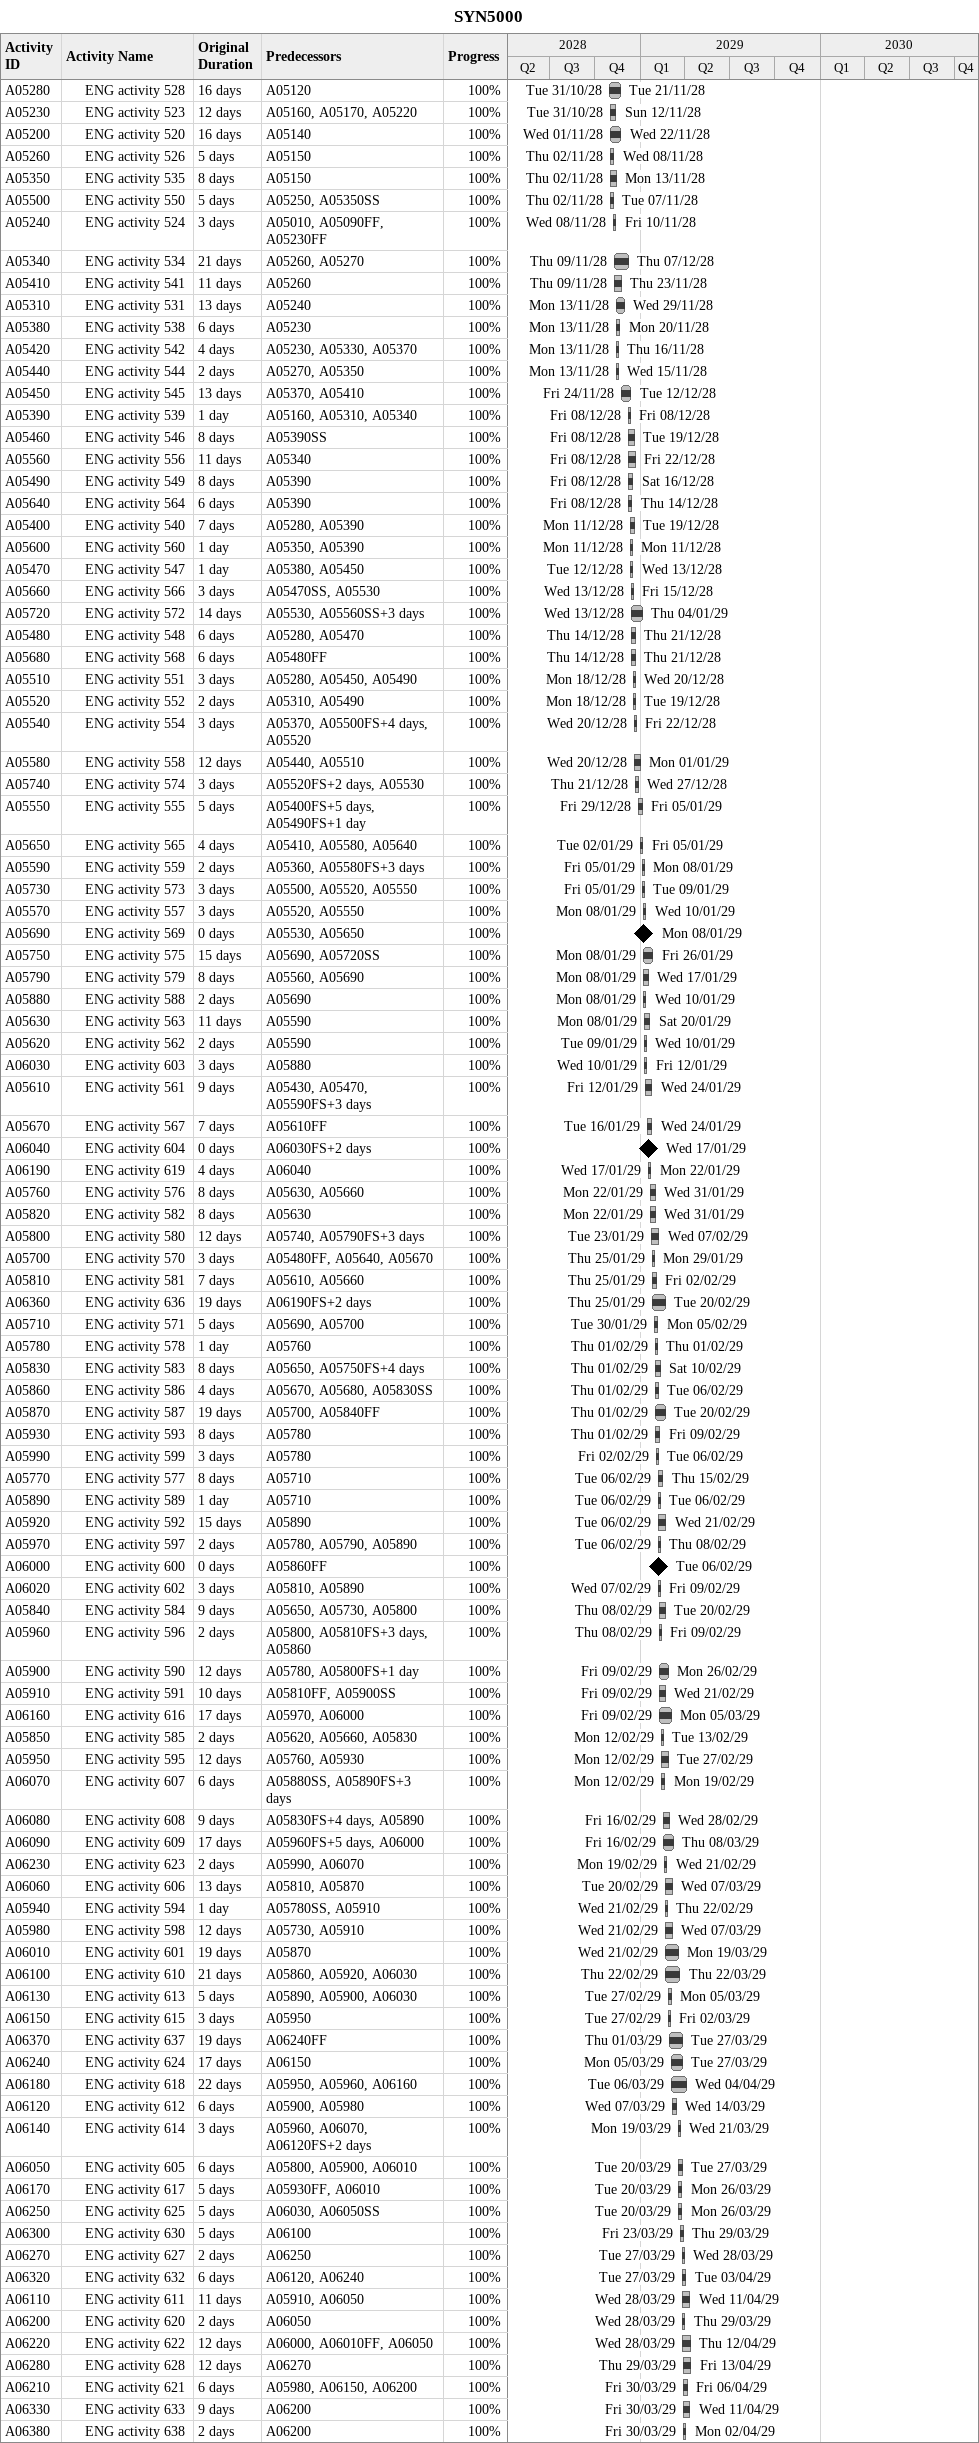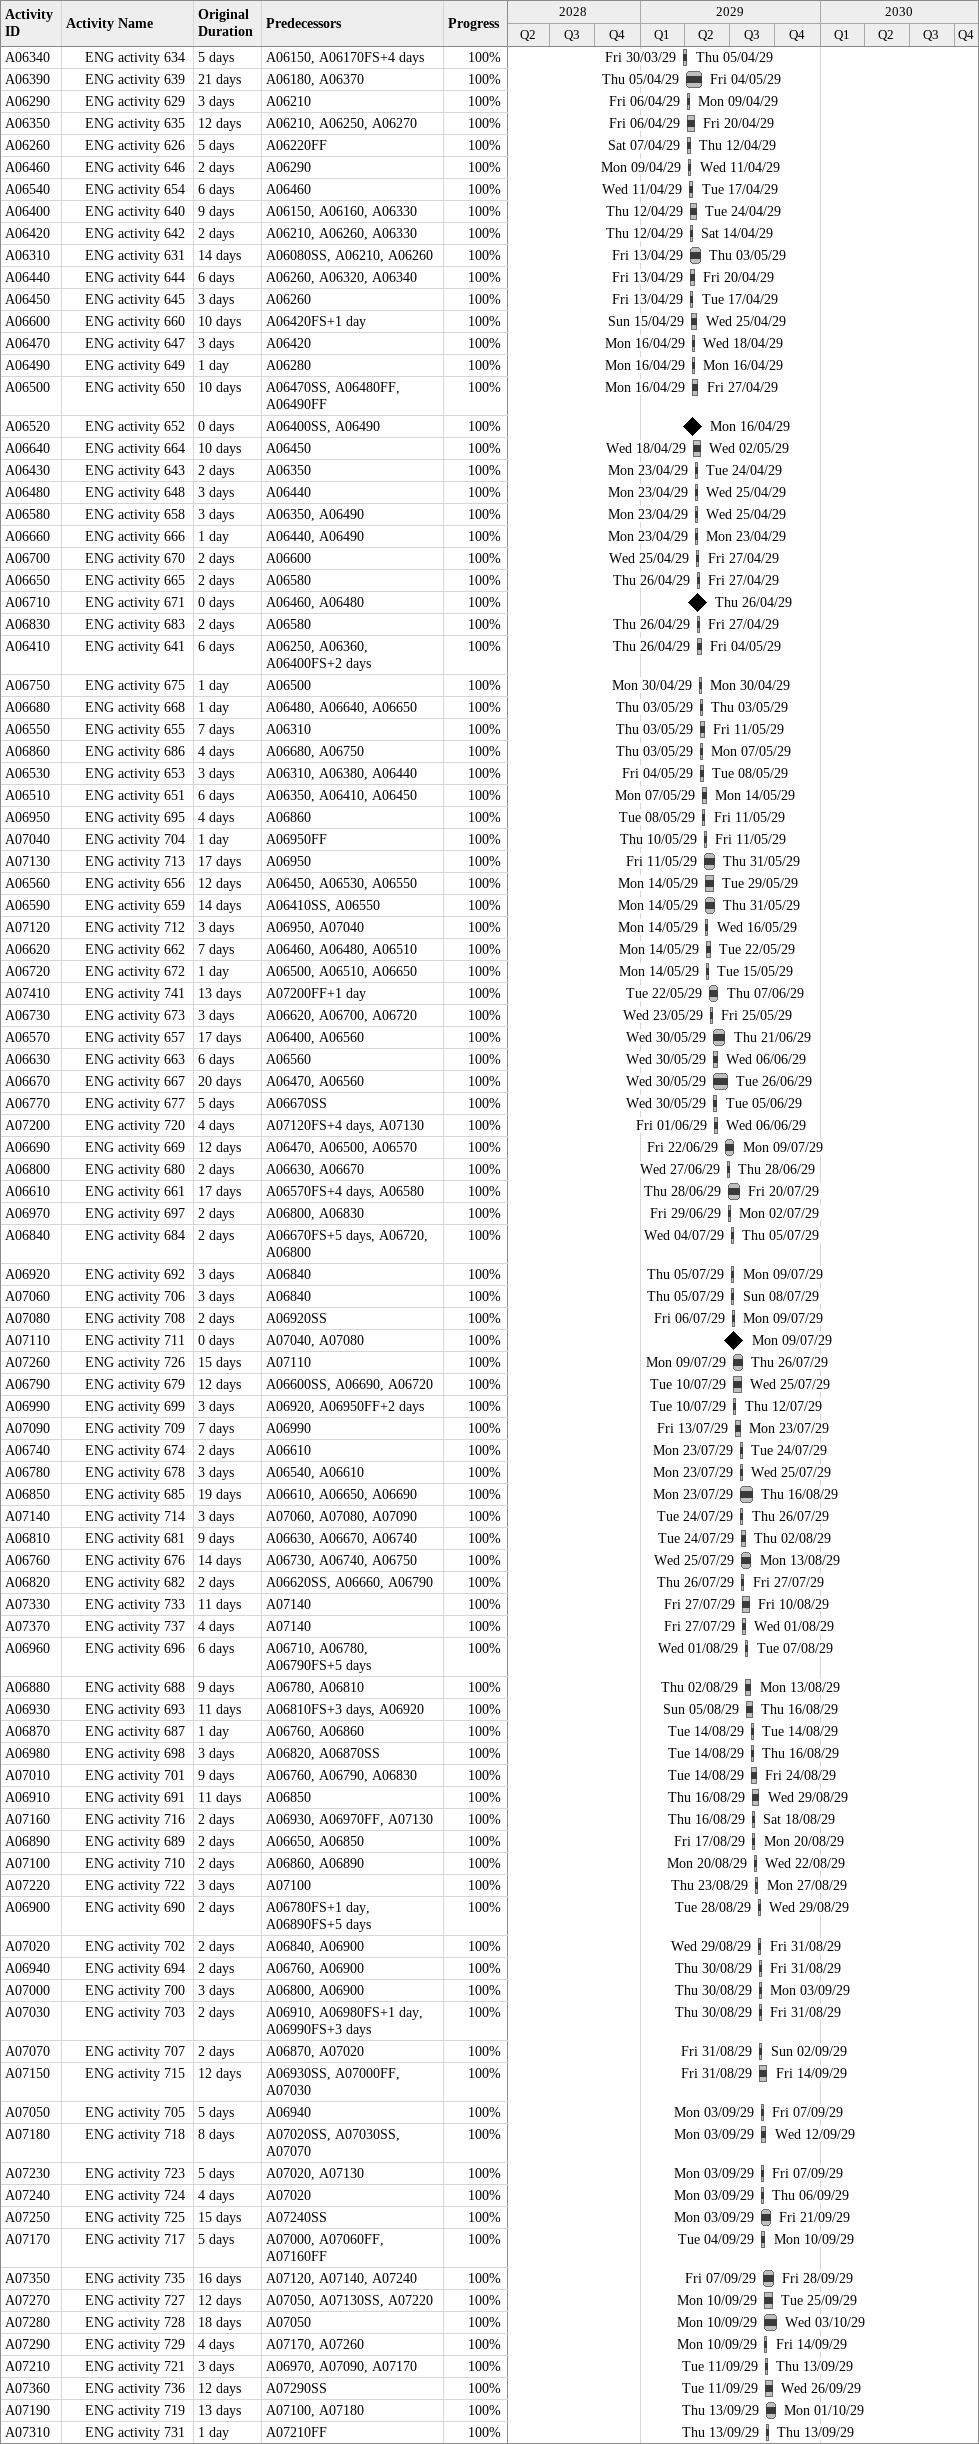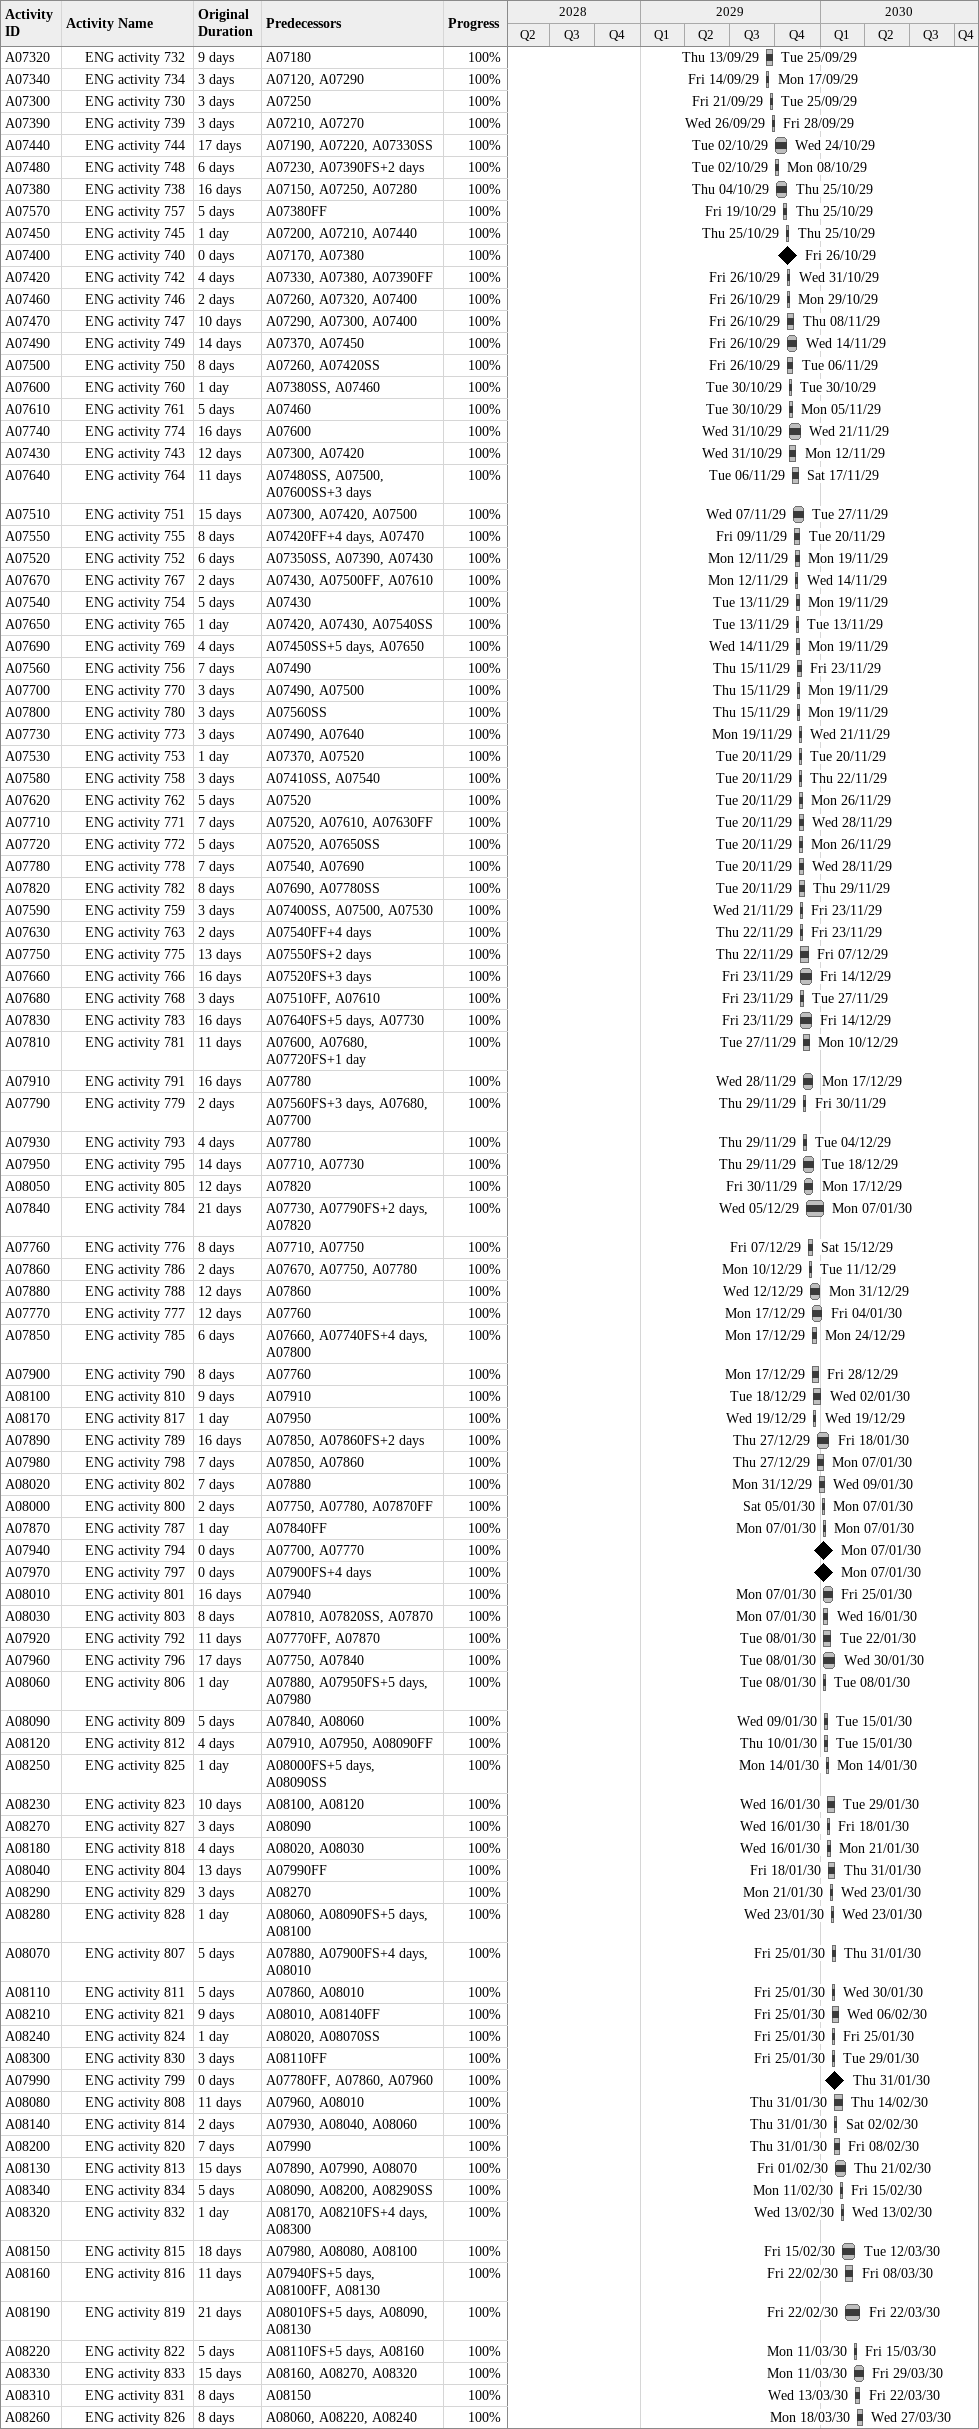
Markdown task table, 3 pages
SYN5000

| ID | Level | Task | Original duration | Start | Finish | Predecessors | % complete |
|---|---|---|---|---|---|---|---|
| A05280 | 2 | ENG activity 528 | 16d | 2028-10-31 | 2028-11-21 | A05120 | 100 |
| A05230 | 2 | ENG activity 523 | 12d | 2028-10-31 | 2028-11-12 | A05160, A05170, A05220 | 100 |
| A05200 | 2 | ENG activity 520 | 16d | 2028-11-01 | 2028-11-22 | A05140 | 100 |
| A05260 | 2 | ENG activity 526 | 5d | 2028-11-02 | 2028-11-08 | A05150 | 100 |
| A05350 | 2 | ENG activity 535 | 8d | 2028-11-02 | 2028-11-13 | A05150 | 100 |
| A05500 | 2 | ENG activity 550 | 5d | 2028-11-02 | 2028-11-07 | A05250, A05350SS | 100 |
| A05240 | 2 | ENG activity 524 | 3d | 2028-11-08 | 2028-11-10 | A05010, A05090FF, A05230FF | 100 |
| A05340 | 2 | ENG activity 534 | 21d | 2028-11-09 | 2028-12-07 | A05260, A05270 | 100 |
| A05410 | 2 | ENG activity 541 | 11d | 2028-11-09 | 2028-11-23 | A05260 | 100 |
| A05310 | 2 | ENG activity 531 | 13d | 2028-11-13 | 2028-11-29 | A05240 | 100 |
| A05380 | 2 | ENG activity 538 | 6d | 2028-11-13 | 2028-11-20 | A05230 | 100 |
| A05420 | 2 | ENG activity 542 | 4d | 2028-11-13 | 2028-11-16 | A05230, A05330, A05370 | 100 |
| A05440 | 2 | ENG activity 544 | 2d | 2028-11-13 | 2028-11-15 | A05270, A05350 | 100 |
| A05450 | 2 | ENG activity 545 | 13d | 2028-11-24 | 2028-12-12 | A05370, A05410 | 100 |
| A05390 | 2 | ENG activity 539 | 1d | 2028-12-08 | 2028-12-08 | A05160, A05310, A05340 | 100 |
| A05460 | 2 | ENG activity 546 | 8d | 2028-12-08 | 2028-12-19 | A05390SS | 100 |
| A05560 | 2 | ENG activity 556 | 11d | 2028-12-08 | 2028-12-22 | A05340 | 100 |
| A05490 | 2 | ENG activity 549 | 8d | 2028-12-08 | 2028-12-16 | A05390 | 100 |
| A05640 | 2 | ENG activity 564 | 6d | 2028-12-08 | 2028-12-14 | A05390 | 100 |
| A05400 | 2 | ENG activity 540 | 7d | 2028-12-11 | 2028-12-19 | A05280, A05390 | 100 |
| A05600 | 2 | ENG activity 560 | 1d | 2028-12-11 | 2028-12-11 | A05350, A05390 | 100 |
| A05470 | 2 | ENG activity 547 | 1d | 2028-12-12 | 2028-12-13 | A05380, A05450 | 100 |
| A05660 | 2 | ENG activity 566 | 3d | 2028-12-13 | 2028-12-15 | A05470SS, A05530 | 100 |
| A05720 | 2 | ENG activity 572 | 14d | 2028-12-13 | 2029-01-04 | A05530, A05560SS+3d | 100 |
| A05480 | 2 | ENG activity 548 | 6d | 2028-12-14 | 2028-12-21 | A05280, A05470 | 100 |
| A05680 | 2 | ENG activity 568 | 6d | 2028-12-14 | 2028-12-21 | A05480FF | 100 |
| A05510 | 2 | ENG activity 551 | 3d | 2028-12-18 | 2028-12-20 | A05280, A05450, A05490 | 100 |
| A05520 | 2 | ENG activity 552 | 2d | 2028-12-18 | 2028-12-19 | A05310, A05490 | 100 |
| A05540 | 2 | ENG activity 554 | 3d | 2028-12-20 | 2028-12-22 | A05370, A05500FS+4d, A05520 | 100 |
| A05580 | 2 | ENG activity 558 | 12d | 2028-12-20 | 2029-01-01 | A05440, A05510 | 100 |
| A05740 | 2 | ENG activity 574 | 3d | 2028-12-21 | 2028-12-27 | A05520FS+2d, A05530 | 100 |
| A05550 | 2 | ENG activity 555 | 5d | 2028-12-29 | 2029-01-05 | A05400FS+5d, A05490FS+1d | 100 |
| A05650 | 2 | ENG activity 565 | 4d | 2029-01-02 | 2029-01-05 | A05410, A05580, A05640 | 100 |
| A05590 | 2 | ENG activity 559 | 2d | 2029-01-05 | 2029-01-08 | A05360, A05580FS+3d | 100 |
| A05730 | 2 | ENG activity 573 | 3d | 2029-01-05 | 2029-01-09 | A05500, A05520, A05550 | 100 |
| A05570 | 2 | ENG activity 557 | 3d | 2029-01-08 | 2029-01-10 | A05520, A05550 | 100 |
| A05690 | 2 | ENG activity 569 | 0d | 2029-01-08 | 2029-01-08 | A05530, A05650 | 100 |
| A05750 | 2 | ENG activity 575 | 15d | 2029-01-08 | 2029-01-26 | A05690, A05720SS | 100 |
| A05790 | 2 | ENG activity 579 | 8d | 2029-01-08 | 2029-01-17 | A05560, A05690 | 100 |
| A05880 | 2 | ENG activity 588 | 2d | 2029-01-08 | 2029-01-10 | A05690 | 100 |
| A05630 | 2 | ENG activity 563 | 11d | 2029-01-08 | 2029-01-20 | A05590 | 100 |
| A05620 | 2 | ENG activity 562 | 2d | 2029-01-09 | 2029-01-10 | A05590 | 100 |
| A06030 | 2 | ENG activity 603 | 3d | 2029-01-10 | 2029-01-12 | A05880 | 100 |
| A05610 | 2 | ENG activity 561 | 9d | 2029-01-12 | 2029-01-24 | A05430, A05470, A05590FS+3d | 100 |
| A05670 | 2 | ENG activity 567 | 7d | 2029-01-16 | 2029-01-24 | A05610FF | 100 |
| A06040 | 2 | ENG activity 604 | 0d | 2029-01-17 | 2029-01-17 | A06030FS+2d | 100 |
| A06190 | 2 | ENG activity 619 | 4d | 2029-01-17 | 2029-01-22 | A06040 | 100 |
| A05760 | 2 | ENG activity 576 | 8d | 2029-01-22 | 2029-01-31 | A05630, A05660 | 100 |
| A05820 | 2 | ENG activity 582 | 8d | 2029-01-22 | 2029-01-31 | A05630 | 100 |
| A05800 | 2 | ENG activity 580 | 12d | 2029-01-23 | 2029-02-07 | A05740, A05790FS+3d | 100 |
| A05700 | 2 | ENG activity 570 | 3d | 2029-01-25 | 2029-01-29 | A05480FF, A05640, A05670 | 100 |
| A05810 | 2 | ENG activity 581 | 7d | 2029-01-25 | 2029-02-02 | A05610, A05660 | 100 |
| A06360 | 2 | ENG activity 636 | 19d | 2029-01-25 | 2029-02-20 | A06190FS+2d | 100 |
| A05710 | 2 | ENG activity 571 | 5d | 2029-01-30 | 2029-02-05 | A05690, A05700 | 100 |
| A05780 | 2 | ENG activity 578 | 1d | 2029-02-01 | 2029-02-01 | A05760 | 100 |
| A05830 | 2 | ENG activity 583 | 8d | 2029-02-01 | 2029-02-10 | A05650, A05750FS+4d | 100 |
| A05860 | 2 | ENG activity 586 | 4d | 2029-02-01 | 2029-02-06 | A05670, A05680, A05830SS | 100 |
| A05870 | 2 | ENG activity 587 | 19d | 2029-02-01 | 2029-02-20 | A05700, A05840FF | 100 |
| A05930 | 2 | ENG activity 593 | 8d | 2029-02-01 | 2029-02-09 | A05780 | 100 |
| A05990 | 2 | ENG activity 599 | 3d | 2029-02-02 | 2029-02-06 | A05780 | 100 |
| A05770 | 2 | ENG activity 577 | 8d | 2029-02-06 | 2029-02-15 | A05710 | 100 |
| A05890 | 2 | ENG activity 589 | 1d | 2029-02-06 | 2029-02-06 | A05710 | 100 |
| A05920 | 2 | ENG activity 592 | 15d | 2029-02-06 | 2029-02-21 | A05890 | 100 |
| A05970 | 2 | ENG activity 597 | 2d | 2029-02-06 | 2029-02-08 | A05780, A05790, A05890 | 100 |
| A06000 | 2 | ENG activity 600 | 0d | 2029-02-06 | 2029-02-06 | A05860FF | 100 |
| A06020 | 2 | ENG activity 602 | 3d | 2029-02-07 | 2029-02-09 | A05810, A05890 | 100 |
| A05840 | 2 | ENG activity 584 | 9d | 2029-02-08 | 2029-02-20 | A05650, A05730, A05800 | 100 |
| A05960 | 2 | ENG activity 596 | 2d | 2029-02-08 | 2029-02-09 | A05800, A05810FS+3d, A05860 | 100 |
| A05900 | 2 | ENG activity 590 | 12d | 2029-02-09 | 2029-02-26 | A05780, A05800FS+1d | 100 |
| A05910 | 2 | ENG activity 591 | 10d | 2029-02-09 | 2029-02-21 | A05810FF, A05900SS | 100 |
| A06160 | 2 | ENG activity 616 | 17d | 2029-02-09 | 2029-03-05 | A05970, A06000 | 100 |
| A05850 | 2 | ENG activity 585 | 2d | 2029-02-12 | 2029-02-13 | A05620, A05660, A05830 | 100 |
| A05950 | 2 | ENG activity 595 | 12d | 2029-02-12 | 2029-02-27 | A05760, A05930 | 100 |
| A06070 | 2 | ENG activity 607 | 6d | 2029-02-12 | 2029-02-19 | A05880SS, A05890FS+3d | 100 |
| A06080 | 2 | ENG activity 608 | 9d | 2029-02-16 | 2029-02-28 | A05830FS+4d, A05890 | 100 |
| A06090 | 2 | ENG activity 609 | 17d | 2029-02-16 | 2029-03-08 | A05960FS+5d, A06000 | 100 |
| A06230 | 2 | ENG activity 623 | 2d | 2029-02-19 | 2029-02-21 | A05990, A06070 | 100 |
| A06060 | 2 | ENG activity 606 | 13d | 2029-02-20 | 2029-03-07 | A05810, A05870 | 100 |
| A05940 | 2 | ENG activity 594 | 1d | 2029-02-21 | 2029-02-22 | A05780SS, A05910 | 100 |
| A05980 | 2 | ENG activity 598 | 12d | 2029-02-21 | 2029-03-07 | A05730, A05910 | 100 |
| A06010 | 2 | ENG activity 601 | 19d | 2029-02-21 | 2029-03-19 | A05870 | 100 |
| A06100 | 2 | ENG activity 610 | 21d | 2029-02-22 | 2029-03-22 | A05860, A05920, A06030 | 100 |
| A06130 | 2 | ENG activity 613 | 5d | 2029-02-27 | 2029-03-05 | A05890, A05900, A06030 | 100 |
| A06150 | 2 | ENG activity 615 | 3d | 2029-02-27 | 2029-03-02 | A05950 | 100 |
| A06370 | 2 | ENG activity 637 | 19d | 2029-03-01 | 2029-03-27 | A06240FF | 100 |
| A06240 | 2 | ENG activity 624 | 17d | 2029-03-05 | 2029-03-27 | A06150 | 100 |
| A06180 | 2 | ENG activity 618 | 22d | 2029-03-06 | 2029-04-04 | A05950, A05960, A06160 | 100 |
| A06120 | 2 | ENG activity 612 | 6d | 2029-03-07 | 2029-03-14 | A05900, A05980 | 100 |
| A06140 | 2 | ENG activity 614 | 3d | 2029-03-19 | 2029-03-21 | A05960, A06070, A06120FS+2d | 100 |
| A06050 | 2 | ENG activity 605 | 6d | 2029-03-20 | 2029-03-27 | A05800, A05900, A06010 | 100 |
| A06170 | 2 | ENG activity 617 | 5d | 2029-03-20 | 2029-03-26 | A05930FF, A06010 | 100 |
| A06250 | 2 | ENG activity 625 | 5d | 2029-03-20 | 2029-03-26 | A06030, A06050SS | 100 |
| A06300 | 2 | ENG activity 630 | 5d | 2029-03-23 | 2029-03-29 | A06100 | 100 |
| A06270 | 2 | ENG activity 627 | 2d | 2029-03-27 | 2029-03-28 | A06250 | 100 |
| A06320 | 2 | ENG activity 632 | 6d | 2029-03-27 | 2029-04-03 | A06120, A06240 | 100 |
| A06110 | 2 | ENG activity 611 | 11d | 2029-03-28 | 2029-04-11 | A05910, A06050 | 100 |
| A06200 | 2 | ENG activity 620 | 2d | 2029-03-28 | 2029-03-29 | A06050 | 100 |
| A06220 | 2 | ENG activity 622 | 12d | 2029-03-28 | 2029-04-12 | A06000, A06010FF, A06050 | 100 |
| A06280 | 2 | ENG activity 628 | 12d | 2029-03-29 | 2029-04-13 | A06270 | 100 |
| A06210 | 2 | ENG activity 621 | 6d | 2029-03-30 | 2029-04-06 | A05980, A06150, A06200 | 100 |
| A06330 | 2 | ENG activity 633 | 9d | 2029-03-30 | 2029-04-11 | A06200 | 100 |
| A06380 | 2 | ENG activity 638 | 2d | 2029-03-30 | 2029-04-02 | A06200 | 100 |
| A06340 | 2 | ENG activity 634 | 5d | 2029-03-30 | 2029-04-05 | A06150, A06170FS+4d | 100 |
| A06390 | 2 | ENG activity 639 | 21d | 2029-04-05 | 2029-05-04 | A06180, A06370 | 100 |
| A06290 | 2 | ENG activity 629 | 3d | 2029-04-06 | 2029-04-09 | A06210 | 100 |
| A06350 | 2 | ENG activity 635 | 12d | 2029-04-06 | 2029-04-20 | A06210, A06250, A06270 | 100 |
| A06260 | 2 | ENG activity 626 | 5d | 2029-04-07 | 2029-04-12 | A06220FF | 100 |
| A06460 | 2 | ENG activity 646 | 2d | 2029-04-09 | 2029-04-11 | A06290 | 100 |
| A06540 | 2 | ENG activity 654 | 6d | 2029-04-11 | 2029-04-17 | A06460 | 100 |
| A06400 | 2 | ENG activity 640 | 9d | 2029-04-12 | 2029-04-24 | A06150, A06160, A06330 | 100 |
| A06420 | 2 | ENG activity 642 | 2d | 2029-04-12 | 2029-04-14 | A06210, A06260, A06330 | 100 |
| A06310 | 2 | ENG activity 631 | 14d | 2029-04-13 | 2029-05-03 | A06080SS, A06210, A06260 | 100 |
| A06440 | 2 | ENG activity 644 | 6d | 2029-04-13 | 2029-04-20 | A06260, A06320, A06340 | 100 |
| A06450 | 2 | ENG activity 645 | 3d | 2029-04-13 | 2029-04-17 | A06260 | 100 |
| A06600 | 2 | ENG activity 660 | 10d | 2029-04-15 | 2029-04-25 | A06420FS+1d | 100 |
| A06470 | 2 | ENG activity 647 | 3d | 2029-04-16 | 2029-04-18 | A06420 | 100 |
| A06490 | 2 | ENG activity 649 | 1d | 2029-04-16 | 2029-04-16 | A06280 | 100 |
| A06500 | 2 | ENG activity 650 | 10d | 2029-04-16 | 2029-04-27 | A06470SS, A06480FF, A06490FF | 100 |
| A06520 | 2 | ENG activity 652 | 0d | 2029-04-16 | 2029-04-16 | A06400SS, A06490 | 100 |
| A06640 | 2 | ENG activity 664 | 10d | 2029-04-18 | 2029-05-02 | A06450 | 100 |
| A06430 | 2 | ENG activity 643 | 2d | 2029-04-23 | 2029-04-24 | A06350 | 100 |
| A06480 | 2 | ENG activity 648 | 3d | 2029-04-23 | 2029-04-25 | A06440 | 100 |
| A06580 | 2 | ENG activity 658 | 3d | 2029-04-23 | 2029-04-25 | A06350, A06490 | 100 |
| A06660 | 2 | ENG activity 666 | 1d | 2029-04-23 | 2029-04-23 | A06440, A06490 | 100 |
| A06700 | 2 | ENG activity 670 | 2d | 2029-04-25 | 2029-04-27 | A06600 | 100 |
| A06650 | 2 | ENG activity 665 | 2d | 2029-04-26 | 2029-04-27 | A06580 | 100 |
| A06710 | 2 | ENG activity 671 | 0d | 2029-04-26 | 2029-04-26 | A06460, A06480 | 100 |
| A06830 | 2 | ENG activity 683 | 2d | 2029-04-26 | 2029-04-27 | A06580 | 100 |
| A06410 | 2 | ENG activity 641 | 6d | 2029-04-26 | 2029-05-04 | A06250, A06360, A06400FS+2d | 100 |
| A06750 | 2 | ENG activity 675 | 1d | 2029-04-30 | 2029-04-30 | A06500 | 100 |
| A06680 | 2 | ENG activity 668 | 1d | 2029-05-03 | 2029-05-03 | A06480, A06640, A06650 | 100 |
| A06550 | 2 | ENG activity 655 | 7d | 2029-05-03 | 2029-05-11 | A06310 | 100 |
| A06860 | 2 | ENG activity 686 | 4d | 2029-05-03 | 2029-05-07 | A06680, A06750 | 100 |
| A06530 | 2 | ENG activity 653 | 3d | 2029-05-04 | 2029-05-08 | A06310, A06380, A06440 | 100 |
| A06510 | 2 | ENG activity 651 | 6d | 2029-05-07 | 2029-05-14 | A06350, A06410, A06450 | 100 |
| A06950 | 2 | ENG activity 695 | 4d | 2029-05-08 | 2029-05-11 | A06860 | 100 |
| A07040 | 2 | ENG activity 704 | 1d | 2029-05-10 | 2029-05-11 | A06950FF | 100 |
| A07130 | 2 | ENG activity 713 | 17d | 2029-05-11 | 2029-05-31 | A06950 | 100 |
| A06560 | 2 | ENG activity 656 | 12d | 2029-05-14 | 2029-05-29 | A06450, A06530, A06550 | 100 |
| A06590 | 2 | ENG activity 659 | 14d | 2029-05-14 | 2029-05-31 | A06410SS, A06550 | 100 |
| A07120 | 2 | ENG activity 712 | 3d | 2029-05-14 | 2029-05-16 | A06950, A07040 | 100 |
| A06620 | 2 | ENG activity 662 | 7d | 2029-05-14 | 2029-05-22 | A06460, A06480, A06510 | 100 |
| A06720 | 2 | ENG activity 672 | 1d | 2029-05-14 | 2029-05-15 | A06500, A06510, A06650 | 100 |
| A07410 | 2 | ENG activity 741 | 13d | 2029-05-22 | 2029-06-07 | A07200FF+1d | 100 |
| A06730 | 2 | ENG activity 673 | 3d | 2029-05-23 | 2029-05-25 | A06620, A06700, A06720 | 100 |
| A06570 | 2 | ENG activity 657 | 17d | 2029-05-30 | 2029-06-21 | A06400, A06560 | 100 |
| A06630 | 2 | ENG activity 663 | 6d | 2029-05-30 | 2029-06-06 | A06560 | 100 |
| A06670 | 2 | ENG activity 667 | 20d | 2029-05-30 | 2029-06-26 | A06470, A06560 | 100 |
| A06770 | 2 | ENG activity 677 | 5d | 2029-05-30 | 2029-06-05 | A06670SS | 100 |
| A07200 | 2 | ENG activity 720 | 4d | 2029-06-01 | 2029-06-06 | A07120FS+4d, A07130 | 100 |
| A06690 | 2 | ENG activity 669 | 12d | 2029-06-22 | 2029-07-09 | A06470, A06500, A06570 | 100 |
| A06800 | 2 | ENG activity 680 | 2d | 2029-06-27 | 2029-06-28 | A06630, A06670 | 100 |
| A06610 | 2 | ENG activity 661 | 17d | 2029-06-28 | 2029-07-20 | A06570FS+4d, A06580 | 100 |
| A06970 | 2 | ENG activity 697 | 2d | 2029-06-29 | 2029-07-02 | A06800, A06830 | 100 |
| A06840 | 2 | ENG activity 684 | 2d | 2029-07-04 | 2029-07-05 | A06670FS+5d, A06720, A06800 | 100 |
| A06920 | 2 | ENG activity 692 | 3d | 2029-07-05 | 2029-07-09 | A06840 | 100 |
| A07060 | 2 | ENG activity 706 | 3d | 2029-07-05 | 2029-07-08 | A06840 | 100 |
| A07080 | 2 | ENG activity 708 | 2d | 2029-07-06 | 2029-07-09 | A06920SS | 100 |
| A07110 | 2 | ENG activity 711 | 0d | 2029-07-09 | 2029-07-09 | A07040, A07080 | 100 |
| A07260 | 2 | ENG activity 726 | 15d | 2029-07-09 | 2029-07-26 | A07110 | 100 |
| A06790 | 2 | ENG activity 679 | 12d | 2029-07-10 | 2029-07-25 | A06600SS, A06690, A06720 | 100 |
| A06990 | 2 | ENG activity 699 | 3d | 2029-07-10 | 2029-07-12 | A06920, A06950FF+2d | 100 |
| A07090 | 2 | ENG activity 709 | 7d | 2029-07-13 | 2029-07-23 | A06990 | 100 |
| A06740 | 2 | ENG activity 674 | 2d | 2029-07-23 | 2029-07-24 | A06610 | 100 |
| A06780 | 2 | ENG activity 678 | 3d | 2029-07-23 | 2029-07-25 | A06540, A06610 | 100 |
| A06850 | 2 | ENG activity 685 | 19d | 2029-07-23 | 2029-08-16 | A06610, A06650, A06690 | 100 |
| A07140 | 2 | ENG activity 714 | 3d | 2029-07-24 | 2029-07-26 | A07060, A07080, A07090 | 100 |
| A06810 | 2 | ENG activity 681 | 9d | 2029-07-24 | 2029-08-02 | A06630, A06670, A06740 | 100 |
| A06760 | 2 | ENG activity 676 | 14d | 2029-07-25 | 2029-08-13 | A06730, A06740, A06750 | 100 |
| A06820 | 2 | ENG activity 682 | 2d | 2029-07-26 | 2029-07-27 | A06620SS, A06660, A06790 | 100 |
| A07330 | 2 | ENG activity 733 | 11d | 2029-07-27 | 2029-08-10 | A07140 | 100 |
| A07370 | 2 | ENG activity 737 | 4d | 2029-07-27 | 2029-08-01 | A07140 | 100 |
| A06960 | 2 | ENG activity 696 | 6d | 2029-08-01 | 2029-08-07 | A06710, A06780, A06790FS+5d | 100 |
| A06880 | 2 | ENG activity 688 | 9d | 2029-08-02 | 2029-08-13 | A06780, A06810 | 100 |
| A06930 | 2 | ENG activity 693 | 11d | 2029-08-05 | 2029-08-16 | A06810FS+3d, A06920 | 100 |
| A06870 | 2 | ENG activity 687 | 1d | 2029-08-14 | 2029-08-14 | A06760, A06860 | 100 |
| A06980 | 2 | ENG activity 698 | 3d | 2029-08-14 | 2029-08-16 | A06820, A06870SS | 100 |
| A07010 | 2 | ENG activity 701 | 9d | 2029-08-14 | 2029-08-24 | A06760, A06790, A06830 | 100 |
| A06910 | 2 | ENG activity 691 | 11d | 2029-08-16 | 2029-08-29 | A06850 | 100 |
| A07160 | 2 | ENG activity 716 | 2d | 2029-08-16 | 2029-08-18 | A06930, A06970FF, A07130 | 100 |
| A06890 | 2 | ENG activity 689 | 2d | 2029-08-17 | 2029-08-20 | A06650, A06850 | 100 |
| A07100 | 2 | ENG activity 710 | 2d | 2029-08-20 | 2029-08-22 | A06860, A06890 | 100 |
| A07220 | 2 | ENG activity 722 | 3d | 2029-08-23 | 2029-08-27 | A07100 | 100 |
| A06900 | 2 | ENG activity 690 | 2d | 2029-08-28 | 2029-08-29 | A06780FS+1d, A06890FS+5d | 100 |
| A07020 | 2 | ENG activity 702 | 2d | 2029-08-29 | 2029-08-31 | A06840, A06900 | 100 |
| A06940 | 2 | ENG activity 694 | 2d | 2029-08-30 | 2029-08-31 | A06760, A06900 | 100 |
| A07000 | 2 | ENG activity 700 | 3d | 2029-08-30 | 2029-09-03 | A06800, A06900 | 100 |
| A07030 | 2 | ENG activity 703 | 2d | 2029-08-30 | 2029-08-31 | A06910, A06980FS+1d, A06990FS+3d | 100 |
| A07070 | 2 | ENG activity 707 | 2d | 2029-08-31 | 2029-09-02 | A06870, A07020 | 100 |
| A07150 | 2 | ENG activity 715 | 12d | 2029-08-31 | 2029-09-14 | A06930SS, A07000FF, A07030 | 100 |
| A07050 | 2 | ENG activity 705 | 5d | 2029-09-03 | 2029-09-07 | A06940 | 100 |
| A07180 | 2 | ENG activity 718 | 8d | 2029-09-03 | 2029-09-12 | A07020SS, A07030SS, A07070 | 100 |
| A07230 | 2 | ENG activity 723 | 5d | 2029-09-03 | 2029-09-07 | A07020, A07130 | 100 |
| A07240 | 2 | ENG activity 724 | 4d | 2029-09-03 | 2029-09-06 | A07020 | 100 |
| A07250 | 2 | ENG activity 725 | 15d | 2029-09-03 | 2029-09-21 | A07240SS | 100 |
| A07170 | 2 | ENG activity 717 | 5d | 2029-09-04 | 2029-09-10 | A07000, A07060FF, A07160FF | 100 |
| A07350 | 2 | ENG activity 735 | 16d | 2029-09-07 | 2029-09-28 | A07120, A07140, A07240 | 100 |
| A07270 | 2 | ENG activity 727 | 12d | 2029-09-10 | 2029-09-25 | A07050, A07130SS, A07220 | 100 |
| A07280 | 2 | ENG activity 728 | 18d | 2029-09-10 | 2029-10-03 | A07050 | 100 |
| A07290 | 2 | ENG activity 729 | 4d | 2029-09-10 | 2029-09-14 | A07170, A07260 | 100 |
| A07210 | 2 | ENG activity 721 | 3d | 2029-09-11 | 2029-09-13 | A06970, A07090, A07170 | 100 |
| A07360 | 2 | ENG activity 736 | 12d | 2029-09-11 | 2029-09-26 | A07290SS | 100 |
| A07190 | 2 | ENG activity 719 | 13d | 2029-09-13 | 2029-10-01 | A07100, A07180 | 100 |
| A07310 | 2 | ENG activity 731 | 1d | 2029-09-13 | 2029-09-13 | A07210FF | 100 |
| A07320 | 2 | ENG activity 732 | 9d | 2029-09-13 | 2029-09-25 | A07180 | 100 |
| A07340 | 2 | ENG activity 734 | 3d | 2029-09-14 | 2029-09-17 | A07120, A07290 | 100 |
| A07300 | 2 | ENG activity 730 | 3d | 2029-09-21 | 2029-09-25 | A07250 | 100 |
| A07390 | 2 | ENG activity 739 | 3d | 2029-09-26 | 2029-09-28 | A07210, A07270 | 100 |
| A07440 | 2 | ENG activity 744 | 17d | 2029-10-02 | 2029-10-24 | A07190, A07220, A07330SS | 100 |
| A07480 | 2 | ENG activity 748 | 6d | 2029-10-02 | 2029-10-08 | A07230, A07390FS+2d | 100 |
| A07380 | 2 | ENG activity 738 | 16d | 2029-10-04 | 2029-10-25 | A07150, A07250, A07280 | 100 |
| A07570 | 2 | ENG activity 757 | 5d | 2029-10-19 | 2029-10-25 | A07380FF | 100 |
| A07450 | 2 | ENG activity 745 | 1d | 2029-10-25 | 2029-10-25 | A07200, A07210, A07440 | 100 |
| A07400 | 2 | ENG activity 740 | 0d | 2029-10-26 | 2029-10-26 | A07170, A07380 | 100 |
| A07420 | 2 | ENG activity 742 | 4d | 2029-10-26 | 2029-10-31 | A07330, A07380, A07390FF | 100 |
| A07460 | 2 | ENG activity 746 | 2d | 2029-10-26 | 2029-10-29 | A07260, A07320, A07400 | 100 |
| A07470 | 2 | ENG activity 747 | 10d | 2029-10-26 | 2029-11-08 | A07290, A07300, A07400 | 100 |
| A07490 | 2 | ENG activity 749 | 14d | 2029-10-26 | 2029-11-14 | A07370, A07450 | 100 |
| A07500 | 2 | ENG activity 750 | 8d | 2029-10-26 | 2029-11-06 | A07260, A07420SS | 100 |
| A07600 | 2 | ENG activity 760 | 1d | 2029-10-30 | 2029-10-30 | A07380SS, A07460 | 100 |
| A07610 | 2 | ENG activity 761 | 5d | 2029-10-30 | 2029-11-05 | A07460 | 100 |
| A07740 | 2 | ENG activity 774 | 16d | 2029-10-31 | 2029-11-21 | A07600 | 100 |
| A07430 | 2 | ENG activity 743 | 12d | 2029-10-31 | 2029-11-12 | A07300, A07420 | 100 |
| A07640 | 2 | ENG activity 764 | 11d | 2029-11-06 | 2029-11-17 | A07480SS, A07500, A07600SS+3d | 100 |
| A07510 | 2 | ENG activity 751 | 15d | 2029-11-07 | 2029-11-27 | A07300, A07420, A07500 | 100 |
| A07550 | 2 | ENG activity 755 | 8d | 2029-11-09 | 2029-11-20 | A07420FF+4d, A07470 | 100 |
| A07520 | 2 | ENG activity 752 | 6d | 2029-11-12 | 2029-11-19 | A07350SS, A07390, A07430 | 100 |
| A07670 | 2 | ENG activity 767 | 2d | 2029-11-12 | 2029-11-14 | A07430, A07500FF, A07610 | 100 |
| A07540 | 2 | ENG activity 754 | 5d | 2029-11-13 | 2029-11-19 | A07430 | 100 |
| A07650 | 2 | ENG activity 765 | 1d | 2029-11-13 | 2029-11-13 | A07420, A07430, A07540SS | 100 |
| A07690 | 2 | ENG activity 769 | 4d | 2029-11-14 | 2029-11-19 | A07450SS+5d, A07650 | 100 |
| A07560 | 2 | ENG activity 756 | 7d | 2029-11-15 | 2029-11-23 | A07490 | 100 |
| A07700 | 2 | ENG activity 770 | 3d | 2029-11-15 | 2029-11-19 | A07490, A07500 | 100 |
| A07800 | 2 | ENG activity 780 | 3d | 2029-11-15 | 2029-11-19 | A07560SS | 100 |
| A07730 | 2 | ENG activity 773 | 3d | 2029-11-19 | 2029-11-21 | A07490, A07640 | 100 |
| A07530 | 2 | ENG activity 753 | 1d | 2029-11-20 | 2029-11-20 | A07370, A07520 | 100 |
| A07580 | 2 | ENG activity 758 | 3d | 2029-11-20 | 2029-11-22 | A07410SS, A07540 | 100 |
| A07620 | 2 | ENG activity 762 | 5d | 2029-11-20 | 2029-11-26 | A07520 | 100 |
| A07710 | 2 | ENG activity 771 | 7d | 2029-11-20 | 2029-11-28 | A07520, A07610, A07630FF | 100 |
| A07720 | 2 | ENG activity 772 | 5d | 2029-11-20 | 2029-11-26 | A07520, A07650SS | 100 |
| A07780 | 2 | ENG activity 778 | 7d | 2029-11-20 | 2029-11-28 | A07540, A07690 | 100 |
| A07820 | 2 | ENG activity 782 | 8d | 2029-11-20 | 2029-11-29 | A07690, A07780SS | 100 |
| A07590 | 2 | ENG activity 759 | 3d | 2029-11-21 | 2029-11-23 | A07400SS, A07500, A07530 | 100 |
| A07630 | 2 | ENG activity 763 | 2d | 2029-11-22 | 2029-11-23 | A07540FF+4d | 100 |
| A07750 | 2 | ENG activity 775 | 13d | 2029-11-22 | 2029-12-07 | A07550FS+2d | 100 |
| A07660 | 2 | ENG activity 766 | 16d | 2029-11-23 | 2029-12-14 | A07520FS+3d | 100 |
| A07680 | 2 | ENG activity 768 | 3d | 2029-11-23 | 2029-11-27 | A07510FF, A07610 | 100 |
| A07830 | 2 | ENG activity 783 | 16d | 2029-11-23 | 2029-12-14 | A07640FS+5d, A07730 | 100 |
| A07810 | 2 | ENG activity 781 | 11d | 2029-11-27 | 2029-12-10 | A07600, A07680, A07720FS+1d | 100 |
| A07910 | 2 | ENG activity 791 | 16d | 2029-11-28 | 2029-12-17 | A07780 | 100 |
| A07790 | 2 | ENG activity 779 | 2d | 2029-11-29 | 2029-11-30 | A07560FS+3d, A07680, A07700 | 100 |
| A07930 | 2 | ENG activity 793 | 4d | 2029-11-29 | 2029-12-04 | A07780 | 100 |
| A07950 | 2 | ENG activity 795 | 14d | 2029-11-29 | 2029-12-18 | A07710, A07730 | 100 |
| A08050 | 2 | ENG activity 805 | 12d | 2029-11-30 | 2029-12-17 | A07820 | 100 |
| A07840 | 2 | ENG activity 784 | 21d | 2029-12-05 | 2030-01-07 | A07730, A07790FS+2d, A07820 | 100 |
| A07760 | 2 | ENG activity 776 | 8d | 2029-12-07 | 2029-12-15 | A07710, A07750 | 100 |
| A07860 | 2 | ENG activity 786 | 2d | 2029-12-10 | 2029-12-11 | A07670, A07750, A07780 | 100 |
| A07880 | 2 | ENG activity 788 | 12d | 2029-12-12 | 2029-12-31 | A07860 | 100 |
| A07770 | 2 | ENG activity 777 | 12d | 2029-12-17 | 2030-01-04 | A07760 | 100 |
| A07850 | 2 | ENG activity 785 | 6d | 2029-12-17 | 2029-12-24 | A07660, A07740FS+4d, A07800 | 100 |
| A07900 | 2 | ENG activity 790 | 8d | 2029-12-17 | 2029-12-28 | A07760 | 100 |
| A08100 | 2 | ENG activity 810 | 9d | 2029-12-18 | 2030-01-02 | A07910 | 100 |
| A08170 | 2 | ENG activity 817 | 1d | 2029-12-19 | 2029-12-19 | A07950 | 100 |
| A07890 | 2 | ENG activity 789 | 16d | 2029-12-27 | 2030-01-18 | A07850, A07860FS+2d | 100 |
| A07980 | 2 | ENG activity 798 | 7d | 2029-12-27 | 2030-01-07 | A07850, A07860 | 100 |
| A08020 | 2 | ENG activity 802 | 7d | 2029-12-31 | 2030-01-09 | A07880 | 100 |
| A08000 | 2 | ENG activity 800 | 2d | 2030-01-05 | 2030-01-07 | A07750, A07780, A07870FF | 100 |
| A07870 | 2 | ENG activity 787 | 1d | 2030-01-07 | 2030-01-07 | A07840FF | 100 |
| A07940 | 2 | ENG activity 794 | 0d | 2030-01-07 | 2030-01-07 | A07700, A07770 | 100 |
| A07970 | 2 | ENG activity 797 | 0d | 2030-01-07 | 2030-01-07 | A07900FS+4d | 100 |
| A08010 | 2 | ENG activity 801 | 16d | 2030-01-07 | 2030-01-25 | A07940 | 100 |
| A08030 | 2 | ENG activity 803 | 8d | 2030-01-07 | 2030-01-16 | A07810, A07820SS, A07870 | 100 |
| A07920 | 2 | ENG activity 792 | 11d | 2030-01-08 | 2030-01-22 | A07770FF, A07870 | 100 |
| A07960 | 2 | ENG activity 796 | 17d | 2030-01-08 | 2030-01-30 | A07750, A07840 | 100 |
| A08060 | 2 | ENG activity 806 | 1d | 2030-01-08 | 2030-01-08 | A07880, A07950FS+5d, A07980 | 100 |
| A08090 | 2 | ENG activity 809 | 5d | 2030-01-09 | 2030-01-15 | A07840, A08060 | 100 |
| A08120 | 2 | ENG activity 812 | 4d | 2030-01-10 | 2030-01-15 | A07910, A07950, A08090FF | 100 |
| A08250 | 2 | ENG activity 825 | 1d | 2030-01-14 | 2030-01-14 | A08000FS+5d, A08090SS | 100 |
| A08230 | 2 | ENG activity 823 | 10d | 2030-01-16 | 2030-01-29 | A08100, A08120 | 100 |
| A08270 | 2 | ENG activity 827 | 3d | 2030-01-16 | 2030-01-18 | A08090 | 100 |
| A08180 | 2 | ENG activity 818 | 4d | 2030-01-16 | 2030-01-21 | A08020, A08030 | 100 |
| A08040 | 2 | ENG activity 804 | 13d | 2030-01-18 | 2030-01-31 | A07990FF | 100 |
| A08290 | 2 | ENG activity 829 | 3d | 2030-01-21 | 2030-01-23 | A08270 | 100 |
| A08280 | 2 | ENG activity 828 | 1d | 2030-01-23 | 2030-01-23 | A08060, A08090FS+5d, A08100 | 100 |
| A08070 | 2 | ENG activity 807 | 5d | 2030-01-25 | 2030-01-31 | A07880, A07900FS+4d, A08010 | 100 |
| A08110 | 2 | ENG activity 811 | 5d | 2030-01-25 | 2030-01-30 | A07860, A08010 | 100 |
| A08210 | 2 | ENG activity 821 | 9d | 2030-01-25 | 2030-02-06 | A08010, A08140FF | 100 |
| A08240 | 2 | ENG activity 824 | 1d | 2030-01-25 | 2030-01-25 | A08020, A08070SS | 100 |
| A08300 | 2 | ENG activity 830 | 3d | 2030-01-25 | 2030-01-29 | A08110FF | 100 |
| A07990 | 2 | ENG activity 799 | 0d | 2030-01-31 | 2030-01-31 | A07780FF, A07860, A07960 | 100 |
| A08080 | 2 | ENG activity 808 | 11d | 2030-01-31 | 2030-02-14 | A07960, A08010 | 100 |
| A08140 | 2 | ENG activity 814 | 2d | 2030-01-31 | 2030-02-02 | A07930, A08040, A08060 | 100 |
| A08200 | 2 | ENG activity 820 | 7d | 2030-01-31 | 2030-02-08 | A07990 | 100 |
| A08130 | 2 | ENG activity 813 | 15d | 2030-02-01 | 2030-02-21 | A07890, A07990, A08070 | 100 |
| A08340 | 2 | ENG activity 834 | 5d | 2030-02-11 | 2030-02-15 | A08090, A08200, A08290SS | 100 |
| A08320 | 2 | ENG activity 832 | 1d | 2030-02-13 | 2030-02-13 | A08170, A08210FS+4d, A08300 | 100 |
| A08150 | 2 | ENG activity 815 | 18d | 2030-02-15 | 2030-03-12 | A07980, A08080, A08100 | 100 |
| A08160 | 2 | ENG activity 816 | 11d | 2030-02-22 | 2030-03-08 | A07940FS+5d, A08100FF, A08130 | 100 |
| A08190 | 2 | ENG activity 819 | 21d | 2030-02-22 | 2030-03-22 | A08010FS+5d, A08090, A08130 | 100 |
| A08220 | 2 | ENG activity 822 | 5d | 2030-03-11 | 2030-03-15 | A08110FS+5d, A08160 | 100 |
| A08330 | 2 | ENG activity 833 | 15d | 2030-03-11 | 2030-03-29 | A08160, A08270, A08320 | 100 |
| A08310 | 2 | ENG activity 831 | 8d | 2030-03-13 | 2030-03-22 | A08150 | 100 |
| A08260 | 2 | ENG activity 826 | 8d | 2030-03-18 | 2030-03-27 | A08060, A08220, A08240 | 100 |
